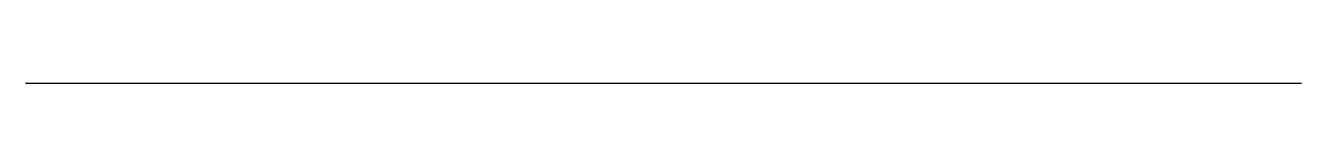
# Model space of a CAD drawing. Header units: metres. Extents: x -4000 to -3955, y 50 to 50.
import ezdxf

# ---------------------------------------------------------------- set-up
doc = ezdxf.new("R2010")
doc.units = ezdxf.units.M

msp = doc.modelspace()

# ---------------------------------------------------------------- linework, layer by layer
at = {"layer": 'VISTA_5'}
msp.add_line((-4000, 50), (-3955, 50), dxfattribs=at)

doc.saveas('drawing.dxf')
